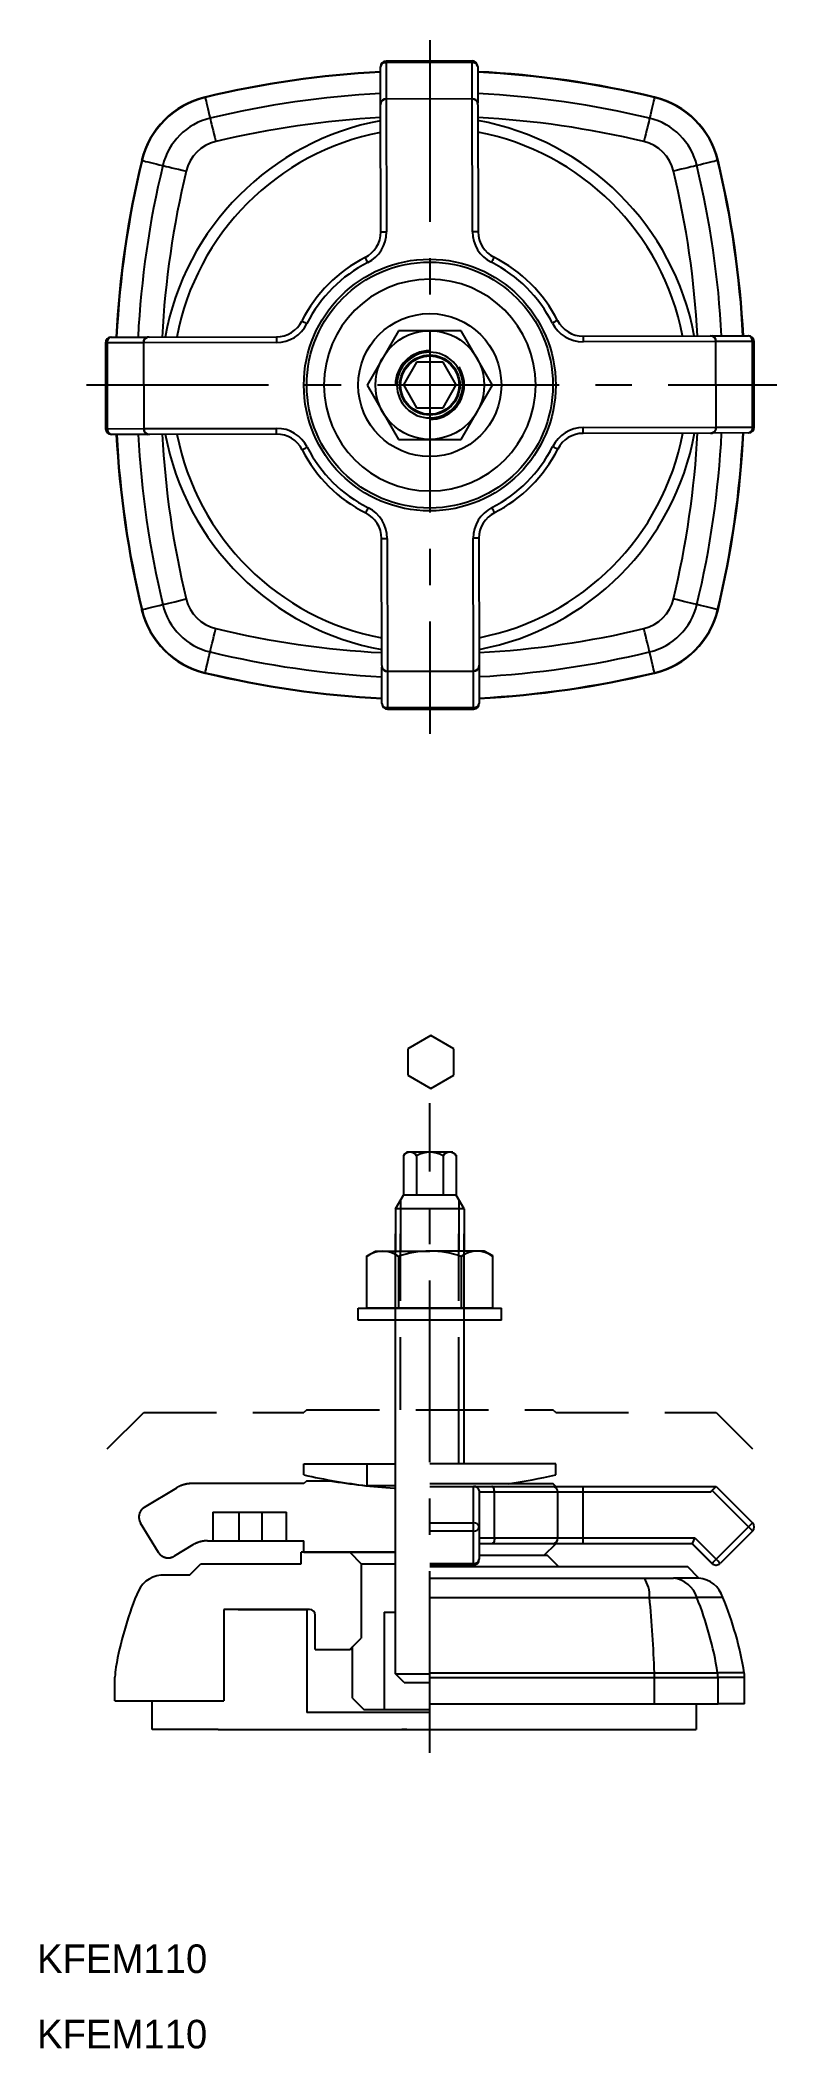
# Model space of a CAD drawing. Extents: x 11 to 140, y 10 to 361.
import ezdxf

# ---------------------------------------------------------------- set-up
doc = ezdxf.new("R2010")
doc.units = 0
doc.linetypes.add('CENTER', pattern=[50.8, 31.75, -6.35, 6.35, -6.35])
doc.linetypes.add('DASHED', pattern=[19.05, 12.7, -6.35])
doc.layers.get('0').update_dxf_attribs({"linetype": 'CONTINUOUS'})
doc.layers.add('CENTER', color=1, linetype='CENTER')
doc.styles.get("Standard").update_dxf_attribs({"font": 'txt', "oblique": 10})

msp = doc.modelspace()

# ---------------------------------------------------------------- linework, layer by layer
at = {"color": 7, "linetype": 'CONTINUOUS'}
for p, q in [((70.35, 349.7), (70.34, 356.06)), ((86.34, 357.1), (71.34, 357.07)), ((71.34, 357.05), (71.34, 357.07)), ((71.34, 356.99), (71.34, 357.05)), ((71.34, 356.9), (71.34, 356.99)), ((71.34, 356.77), (71.34, 356.9)), ((86.34, 356.81), (71.34, 356.77)), ((71.34, 356.77), (71.35, 350.41)), ((86.34, 357.08), (86.34, 357.1)), ((86.34, 357.02), (86.34, 357.08)), ((86.34, 356.93), (86.34, 357.02)), ((86.34, 356.81), (86.34, 356.93)), ((86.35, 350.44), (86.34, 356.81)), ((87.34, 356.1), (87.35, 349.74)), ((39.7, 350.77), (39.7, 350.77)), ((39.7, 350.77), (39.7, 350.77)), ((39.7, 350.77), (39.7, 350.76)), ((39.7, 350.76), (39.7, 350.76)), ((39.7, 350.76), (39.7, 350.75)), ((39.7, 350.75), (39.71, 350.74)), ((39.71, 350.74), (39.71, 350.72)), ((39.71, 350.72), (39.71, 350.71)), ((39.71, 350.71), (39.78, 350.41)), ((39.78, 350.41), (39.87, 350.07)), ((39.87, 350.07), (39.96, 349.68)), ((39.96, 349.68), (40.06, 349.25)), ((40.06, 349.25), (40.18, 348.77)), ((40.18, 348.77), (40.3, 348.25)), ((40.3, 348.25), (40.44, 347.69)), ((40.44, 347.69), (40.58, 347.08)), ((70.35, 349.41), (70.35, 349.7)), ((70.4, 327.2), (70.35, 349.41)), ((86.35, 350.44), (71.35, 350.41)), ((71.35, 350.41), (71.4, 327.2)), ((86.4, 327.23), (86.35, 350.44)), ((87.35, 349.44), (87.35, 349.74)), ((87.35, 349.44), (87.4, 327.24)), ((117.49, 347.69), (117.35, 347.08)), ((117.63, 348.25), (117.49, 347.69)), ((117.75, 348.77), (117.63, 348.25)), ((117.87, 349.25), (117.75, 348.77)), ((117.97, 349.68), (117.87, 349.25)), ((118.06, 350.07), (117.97, 349.68)), ((118.15, 350.41), (118.06, 350.07)), ((118.22, 350.71), (118.15, 350.41)), ((118.23, 350.75), (118.22, 350.74)), ((118.22, 350.74), (118.22, 350.72)), ((118.22, 350.72), (118.22, 350.71)), ((118.23, 350.77), (118.23, 350.77)), ((118.23, 350.77), (118.23, 350.77)), ((118.23, 350.77), (118.23, 350.76)), ((118.23, 350.76), (118.23, 350.76)), ((118.23, 350.76), (118.23, 350.75)), ((40.58, 347.08), (40.65, 346.81)), ((40.65, 346.81), (40.73, 346.46)), ((40.73, 346.46), (40.84, 346.03)), ((40.84, 346.03), (40.96, 345.52)), ((40.96, 345.52), (41.1, 344.95)), ((41.1, 344.95), (41.24, 344.33)), ((41.24, 344.33), (41.4, 343.68)), ((116.69, 344.33), (116.53, 343.68)), ((116.83, 344.95), (116.69, 344.33)), ((116.97, 345.52), (116.83, 344.95)), ((117.09, 346.03), (116.97, 345.52)), ((117.2, 346.46), (117.09, 346.03)), ((117.28, 346.81), (117.2, 346.46)), ((117.35, 347.08), (117.28, 346.81)), ((41.4, 343.68), (41.57, 343)), ((116.53, 343.68), (116.36, 343)), ((28.62, 339.69), (28.62, 339.69)), ((28.62, 339.69), (28.62, 339.69)), ((28.62, 339.69), (28.63, 339.69)), ((28.63, 339.69), (28.63, 339.69)), ((28.63, 339.69), (28.64, 339.69)), ((28.64, 339.69), (28.65, 339.68)), ((28.65, 339.68), (28.67, 339.68)), ((28.67, 339.68), (28.68, 339.68)), ((28.68, 339.68), (28.98, 339.61)), ((28.98, 339.61), (29.32, 339.52)), ((29.32, 339.52), (29.71, 339.43)), ((29.71, 339.43), (30.14, 339.33)), ((30.14, 339.33), (30.62, 339.21)), ((30.62, 339.21), (31.14, 339.09)), ((31.14, 339.09), (31.7, 338.95)), ((31.7, 338.95), (32.31, 338.81)), ((32.31, 338.81), (32.58, 338.74)), ((32.58, 338.74), (32.93, 338.66)), ((32.93, 338.66), (33.36, 338.55)), ((33.36, 338.55), (33.87, 338.43)), ((33.87, 338.43), (34.44, 338.29)), ((34.44, 338.29), (35.06, 338.15)), ((35.06, 338.15), (35.71, 337.99)), ((35.71, 337.99), (36.4, 337.82)), ((122.22, 337.99), (121.53, 337.82)), ((122.87, 338.15), (122.22, 337.99)), ((123.49, 338.29), (122.87, 338.15)), ((124.06, 338.43), (123.49, 338.29)), ((124.57, 338.55), (124.06, 338.43)), ((125, 338.66), (124.57, 338.55)), ((125.35, 338.74), (125, 338.66)), ((125.62, 338.81), (125.35, 338.74)), ((126.23, 338.95), (125.62, 338.81)), ((126.79, 339.09), (126.23, 338.95)), ((127.31, 339.21), (126.79, 339.09)), ((127.79, 339.33), (127.31, 339.21)), ((128.22, 339.43), (127.79, 339.33)), ((128.61, 339.52), (128.22, 339.43)), ((128.95, 339.61), (128.61, 339.52)), ((129.25, 339.68), (128.95, 339.61)), ((129.26, 339.68), (129.25, 339.68)), ((129.28, 339.68), (129.26, 339.68)), ((129.29, 339.69), (129.28, 339.68)), ((129.3, 339.69), (129.29, 339.69)), ((129.31, 339.69), (129.3, 339.69)), ((129.3, 339.69), (129.3, 339.69)), ((129.31, 339.69), (129.31, 339.69)), ((129.31, 339.69), (129.31, 339.69)), ((70.4, 327.2), (70.42, 327.2)), ((70.42, 327.2), (70.48, 327.2)), ((70.48, 327.2), (70.57, 327.2)), ((70.57, 327.2), (70.7, 327.2)), ((70.7, 327.2), (70.85, 327.2)), ((70.85, 327.2), (71.02, 327.2)), ((71.02, 327.2), (71.21, 327.2)), ((71.21, 327.2), (71.4, 327.2)), ((86.6, 327.23), (86.4, 327.23)), ((86.79, 327.23), (86.6, 327.23)), ((86.96, 327.23), (86.79, 327.23)), ((87.11, 327.23), (86.96, 327.23)), ((87.24, 327.23), (87.11, 327.23)), ((87.33, 327.24), (87.24, 327.23)), ((87.39, 327.24), (87.33, 327.24)), ((87.4, 327.24), (87.39, 327.24)), ((67.66, 322.73), (67.67, 322.71)), ((67.67, 322.71), (67.7, 322.66)), ((67.7, 322.66), (67.74, 322.58)), ((67.74, 322.58), (67.8, 322.46)), ((67.8, 322.46), (67.87, 322.33)), ((67.87, 322.33), (67.94, 322.17)), ((67.94, 322.17), (68.03, 322.01)), ((68.03, 322.01), (68.12, 321.83)), ((89.8, 322.06), (89.72, 321.88)), ((89.89, 322.22), (89.8, 322.06)), ((89.97, 322.38), (89.89, 322.22)), ((90.03, 322.51), (89.97, 322.38)), ((90.09, 322.63), (90.03, 322.51)), ((90.13, 322.71), (90.09, 322.63)), ((90.16, 322.76), (90.13, 322.71)), ((90.16, 322.78), (90.16, 322.76)), ((56.61, 311.62), (56.63, 311.62)), ((56.63, 311.62), (56.68, 311.59)), ((56.68, 311.59), (56.76, 311.55)), ((56.76, 311.55), (56.88, 311.49)), ((56.88, 311.49), (57.01, 311.43)), ((57.01, 311.43), (57.17, 311.35)), ((57.17, 311.35), (57.33, 311.26)), ((57.33, 311.26), (57.51, 311.18)), ((84.45, 309.93), (73.48, 309.93)), ((89.94, 300.43), (84.45, 309.93)), ((100.55, 311.36), (100.37, 311.27)), ((100.71, 311.45), (100.55, 311.36)), ((100.87, 311.52), (100.71, 311.45)), ((101, 311.59), (100.87, 311.52)), ((101.11, 311.65), (101, 311.59)), ((101.2, 311.69), (101.11, 311.65)), ((101.25, 311.72), (101.2, 311.69)), ((101.27, 311.73), (101.25, 311.72)), ((105.74, 308.99), (127.95, 309.04)), ((127.95, 309.04), (128.24, 309.04)), ((128.24, 309.04), (134.6, 309.05)), ((22.29, 307.8), (22.33, 292.8)), ((22.31, 307.8), (22.29, 307.8)), ((22.37, 307.8), (22.31, 307.8)), ((22.46, 307.8), (22.37, 307.8)), ((22.58, 307.8), (22.46, 307.8)), ((28.95, 307.81), (22.58, 307.8)), ((22.58, 307.8), (22.62, 292.8)), ((23.29, 308.8), (29.65, 308.81)), ((52.16, 307.86), (28.95, 307.81)), ((28.95, 307.81), (28.98, 292.81)), ((29.95, 308.81), (29.65, 308.81)), ((29.95, 308.81), (52.15, 308.86)), ((52.15, 308.86), (52.15, 308.85)), ((52.15, 308.85), (52.16, 308.79)), ((52.16, 308.79), (52.16, 308.7)), ((52.16, 308.7), (52.16, 308.57)), ((52.16, 308.57), (52.16, 308.42)), ((52.16, 308.42), (52.16, 308.25)), ((52.16, 308.25), (52.16, 308.06)), ((52.16, 308.06), (52.16, 307.86)), ((105.74, 308.99), (105.74, 308.97)), ((105.74, 308.97), (105.74, 308.91)), ((105.74, 308.91), (105.74, 308.82)), ((105.74, 308.82), (105.74, 308.69)), ((105.74, 308.69), (105.74, 308.54)), ((105.74, 308.54), (105.74, 308.37)), ((105.74, 308.37), (105.74, 308.18)), ((105.74, 308.18), (105.74, 307.99)), ((128.95, 308.04), (105.74, 307.99)), ((135.31, 308.05), (128.95, 308.04)), ((128.98, 293.04), (128.95, 308.04)), ((135.35, 293.05), (135.31, 308.05)), ((135.31, 308.05), (135.44, 308.05)), ((135.44, 308.05), (135.53, 308.05)), ((135.53, 308.05), (135.59, 308.05)), ((135.59, 308.05), (135.6, 308.05)), ((135.64, 293.05), (135.6, 308.05)), ((22.34, 292.8), (22.33, 292.8)), ((22.4, 292.8), (22.34, 292.8)), ((22.49, 292.8), (22.4, 292.8)), ((22.62, 292.8), (22.49, 292.8)), ((22.62, 292.8), (28.98, 292.81)), ((29.69, 291.81), (23.33, 291.8)), ((28.98, 292.81), (52.19, 292.86)), ((29.98, 291.81), (29.69, 291.81)), ((52.19, 291.86), (29.98, 291.81)), ((52.19, 292.67), (52.19, 292.86)), ((52.19, 292.48), (52.19, 292.67)), ((52.19, 292.31), (52.19, 292.48)), ((52.19, 292.16), (52.19, 292.31)), ((52.19, 292.03), (52.19, 292.16)), ((52.19, 291.94), (52.19, 292.03)), ((52.19, 291.88), (52.19, 291.94)), ((52.19, 291.86), (52.19, 291.88)), ((105.77, 292.99), (128.98, 293.04)), ((105.77, 292.79), (105.77, 292.99)), ((105.77, 292.6), (105.77, 292.79)), ((105.77, 292.43), (105.77, 292.6)), ((105.77, 292.28), (105.77, 292.43)), ((105.77, 292.15), (105.77, 292.28)), ((105.77, 292.06), (105.77, 292.15)), ((105.77, 292), (105.77, 292.06)), ((127.98, 292.04), (105.77, 291.99)), ((105.77, 291.99), (105.77, 292)), ((127.98, 292.04), (128.28, 292.04)), ((134.64, 292.05), (128.28, 292.04)), ((128.98, 293.04), (135.35, 293.05)), ((135.35, 293.05), (135.47, 293.05)), ((135.47, 293.05), (135.56, 293.05)), ((135.56, 293.05), (135.62, 293.05)), ((135.62, 293.05), (135.64, 293.05)), ((56.66, 289.12), (56.68, 289.13)), ((56.68, 289.13), (56.73, 289.16)), ((56.73, 289.16), (56.81, 289.2)), ((56.81, 289.2), (56.93, 289.26)), ((56.93, 289.26), (57.06, 289.33)), ((57.06, 289.33), (57.22, 289.4)), ((57.22, 289.4), (57.38, 289.49)), ((57.38, 289.49), (57.56, 289.58)), ((100.6, 289.59), (100.42, 289.67)), ((100.76, 289.5), (100.6, 289.59)), ((100.92, 289.42), (100.76, 289.5)), ((101.05, 289.36), (100.92, 289.42)), ((101.17, 289.3), (101.05, 289.36)), ((101.25, 289.26), (101.17, 289.3)), ((101.3, 289.23), (101.25, 289.26)), ((101.32, 289.23), (101.3, 289.23)), ((67.77, 278.09), (67.8, 278.14)), ((67.77, 278.07), (67.77, 278.09)), ((67.8, 278.14), (67.84, 278.22)), ((67.84, 278.22), (67.9, 278.34)), ((67.9, 278.34), (67.96, 278.47)), ((67.96, 278.47), (68.04, 278.63)), ((68.04, 278.63), (68.13, 278.79)), ((68.13, 278.79), (68.21, 278.97)), ((89.9, 278.84), (89.81, 279.02)), ((89.99, 278.68), (89.9, 278.84)), ((90.06, 278.52), (89.99, 278.68)), ((90.13, 278.39), (90.06, 278.52)), ((90.19, 278.28), (90.13, 278.39)), ((90.23, 278.19), (90.19, 278.28)), ((90.26, 278.14), (90.23, 278.19)), ((90.27, 278.12), (90.26, 278.14)), ((70.53, 273.62), (70.54, 273.62)), ((70.58, 251.41), (70.53, 273.62)), ((70.54, 273.62), (70.6, 273.62)), ((70.6, 273.62), (70.69, 273.62)), ((70.69, 273.62), (70.82, 273.62)), ((70.82, 273.62), (70.97, 273.62)), ((70.97, 273.62), (71.14, 273.62)), ((71.14, 273.62), (71.33, 273.62)), ((71.33, 273.62), (71.53, 273.62)), ((71.53, 273.62), (71.58, 250.41)), ((86.58, 250.44), (86.53, 273.65)), ((86.72, 273.65), (86.53, 273.65)), ((86.91, 273.65), (86.72, 273.65)), ((87.08, 273.65), (86.91, 273.65)), ((87.23, 273.65), (87.08, 273.65)), ((87.36, 273.65), (87.23, 273.65)), ((87.45, 273.65), (87.36, 273.65)), ((87.51, 273.65), (87.45, 273.65)), ((87.53, 273.65), (87.51, 273.65)), ((87.53, 273.65), (87.58, 251.44)), ((28.62, 261.16), (28.62, 261.16)), ((28.62, 261.16), (28.62, 261.16)), ((28.62, 261.16), (28.63, 261.16)), ((28.63, 261.16), (28.63, 261.16)), ((28.63, 261.16), (28.64, 261.16)), ((28.64, 261.16), (28.65, 261.17)), ((28.65, 261.17), (28.67, 261.17)), ((28.67, 261.17), (28.68, 261.17)), ((28.68, 261.17), (28.98, 261.24)), ((28.98, 261.24), (29.32, 261.33)), ((29.32, 261.33), (29.71, 261.42)), ((29.71, 261.42), (30.14, 261.52)), ((30.14, 261.52), (30.62, 261.64)), ((30.62, 261.64), (31.14, 261.76)), ((31.14, 261.76), (31.7, 261.9)), ((31.7, 261.9), (32.31, 262.05)), ((32.31, 262.05), (32.58, 262.11)), ((32.58, 262.11), (32.93, 262.19)), ((32.93, 262.19), (33.36, 262.3)), ((33.36, 262.3), (33.87, 262.42)), ((33.87, 262.42), (34.44, 262.56)), ((34.44, 262.56), (35.06, 262.7)), ((35.06, 262.7), (35.71, 262.86)), ((35.71, 262.86), (36.4, 263.03)), ((122.22, 262.86), (121.53, 263.03)), ((122.87, 262.7), (122.22, 262.86)), ((123.49, 262.56), (122.87, 262.7)), ((124.06, 262.42), (123.49, 262.56)), ((124.57, 262.3), (124.06, 262.42)), ((125, 262.19), (124.57, 262.3)), ((125.35, 262.11), (125, 262.19)), ((125.62, 262.05), (125.35, 262.11)), ((126.23, 261.9), (125.62, 262.05)), ((126.79, 261.76), (126.23, 261.9)), ((127.31, 261.64), (126.79, 261.76)), ((127.79, 261.52), (127.31, 261.64)), ((128.22, 261.42), (127.79, 261.52)), ((128.61, 261.33), (128.22, 261.42)), ((128.95, 261.24), (128.61, 261.33)), ((129.25, 261.17), (128.95, 261.24)), ((129.26, 261.17), (129.25, 261.17)), ((129.28, 261.17), (129.26, 261.17)), ((129.29, 261.16), (129.28, 261.17)), ((129.3, 261.16), (129.29, 261.16)), ((129.31, 261.16), (129.3, 261.16)), ((129.3, 261.16), (129.3, 261.16)), ((129.31, 261.16), (129.31, 261.16)), ((129.31, 261.16), (129.31, 261.16)), ((41.1, 255.9), (41.24, 256.52)), ((41.24, 256.52), (41.4, 257.17)), ((41.4, 257.17), (41.57, 257.86)), ((116.53, 257.17), (116.36, 257.86)), ((116.69, 256.52), (116.53, 257.17)), ((116.83, 255.9), (116.69, 256.52)), ((40.3, 252.6), (40.44, 253.16)), ((40.44, 253.16), (40.58, 253.77)), ((40.58, 253.77), (40.65, 254.04)), ((40.65, 254.04), (40.73, 254.39)), ((40.73, 254.39), (40.84, 254.82)), ((40.84, 254.82), (40.96, 255.33)), ((40.96, 255.33), (41.1, 255.9)), ((116.97, 255.33), (116.83, 255.9)), ((117.09, 254.82), (116.97, 255.33)), ((117.2, 254.39), (117.09, 254.82)), ((117.28, 254.04), (117.2, 254.39)), ((117.35, 253.77), (117.28, 254.04)), ((117.49, 253.16), (117.35, 253.77)), ((117.63, 252.6), (117.49, 253.16)), ((39.7, 250.1), (39.71, 250.11)), ((39.7, 250.09), (39.7, 250.1)), ((39.7, 250.08), (39.7, 250.09)), ((39.7, 250.09), (39.7, 250.09)), ((39.7, 250.08), (39.7, 250.08)), ((39.7, 250.08), (39.7, 250.08)), ((39.71, 250.14), (39.78, 250.44)), ((39.71, 250.13), (39.71, 250.14)), ((39.71, 250.11), (39.71, 250.13)), ((39.78, 250.44), (39.87, 250.78)), ((39.87, 250.78), (39.96, 251.17)), ((39.96, 251.17), (40.06, 251.6)), ((40.06, 251.6), (40.18, 252.08)), ((40.18, 252.08), (40.3, 252.6)), ((70.58, 251.41), (70.58, 251.11)), ((70.59, 244.75), (70.58, 251.11)), ((71.58, 250.41), (86.58, 250.44)), ((71.58, 250.41), (71.59, 244.04)), ((86.59, 244.08), (86.58, 250.44)), ((87.58, 251.44), (87.58, 251.15)), ((87.58, 251.15), (87.59, 244.79)), ((117.75, 252.08), (117.63, 252.6)), ((117.87, 251.6), (117.75, 252.08)), ((117.97, 251.17), (117.87, 251.6)), ((118.06, 250.78), (117.97, 251.17)), ((118.15, 250.44), (118.06, 250.78)), ((118.22, 250.14), (118.15, 250.44)), ((118.22, 250.13), (118.22, 250.14)), ((118.22, 250.11), (118.22, 250.13)), ((118.23, 250.1), (118.22, 250.11)), ((118.23, 250.09), (118.23, 250.1)), ((118.23, 250.08), (118.23, 250.09)), ((118.23, 250.09), (118.23, 250.09)), ((118.23, 250.08), (118.23, 250.08)), ((118.23, 250.08), (118.23, 250.08)), ((71.59, 244.04), (86.59, 244.08)), ((71.59, 244.04), (71.59, 243.92)), ((71.59, 243.92), (71.59, 243.83)), ((71.59, 243.83), (71.59, 243.77)), ((71.59, 243.75), (86.59, 243.79)), ((71.59, 243.77), (71.59, 243.75)), ((86.59, 244.08), (86.59, 243.95)), ((86.59, 243.95), (86.59, 243.86)), ((86.59, 243.86), (86.59, 243.8)), ((86.59, 243.8), (86.59, 243.79)), ((56.96, 109.93), (56.96, 111.83)), ((56.96, 111.83), (67.96, 111.83)), ((57.46, 108.89), (56.96, 108.39)), ((57.46, 108.89), (61.46, 108.89)), ((61.46, 108.89), (62.05, 108.89)), ((67.96, 111.83), (67.96, 108.03)), ((67.96, 111.83), (72.96, 111.83)), ((100.96, 111.83), (78.96, 111.83)), ((100.96, 109.93), (100.96, 111.83)), ((29.11, 104.24), (34.76, 107.67)), ((56.96, 108.39), (37.35, 108.39)), ((67.96, 108.03), (72.96, 108.03)), ((78.96, 108.38), (100.46, 108.38)), ((78.96, 107.88), (86.58, 107.88)), ((86.59, 101.51), (86.58, 107.88)), ((86.58, 107.88), (89.81, 107.88)), ((87.58, 107.17), (87.59, 100.81)), ((90.27, 106.88), (87.58, 106.88)), ((89.9, 107.86), (89.81, 107.88)), ((89.81, 107.88), (100.42, 107.88)), ((89.99, 107.8), (89.9, 107.86)), ((90.06, 107.71), (89.99, 107.8)), ((90.13, 107.59), (90.06, 107.71)), ((90.19, 107.43), (90.13, 107.59)), ((90.23, 107.26), (90.19, 107.43)), ((90.26, 107.07), (90.23, 107.26)), ((90.27, 106.88), (90.26, 107.07)), ((90.27, 98.88), (90.27, 106.88)), ((101.32, 106.88), (90.27, 106.88)), ((100.42, 107.88), (105.77, 107.88)), ((100.96, 107.88), (100.46, 108.38)), ((101.32, 98.88), (101.32, 106.88)), ((105.77, 106.88), (101.32, 106.88)), ((105.77, 107.88), (128.98, 107.88)), ((105.77, 98.88), (105.77, 106.88)), ((127.98, 106.88), (105.77, 106.88)), ((127.98, 106.88), (128.28, 107.17)), ((134.64, 100.81), (128.28, 107.17)), ((128.98, 107.88), (135.35, 101.51)), ((41.05, 103.39), (53.91, 103.39)), ((41.05, 103.39), (41.05, 98.39)), ((45.59, 103.39), (45.59, 98.39)), ((49.59, 103.39), (49.59, 98.39)), ((53.91, 98.39), (53.91, 103.39)), ((31.54, 96.37), (28.43, 101.5)), ((40.14, 98.39), (41.05, 98.39)), ((40.98, 98.39), (45.59, 98.39)), ((45.59, 98.39), (49.59, 98.39)), ((49.59, 98.39), (53.97, 98.39)), ((53.91, 98.39), (56.96, 98.39)), ((56.96, 96.39), (56.96, 98.39)), ((78.96, 101.51), (86.59, 101.51)), ((86.59, 100.1), (78.96, 100.1)), ((86.58, 94.44), (86.59, 100.1)), ((87.59, 100.81), (87.58, 95.15)), ((87.59, 98.88), (90.27, 98.88)), ((90.19, 98.32), (90.13, 98.17)), ((90.23, 98.5), (90.19, 98.32)), ((90.26, 98.68), (90.23, 98.5)), ((90.27, 98.88), (90.26, 98.68)), ((90.27, 98.88), (101.32, 98.88)), ((101.32, 98.88), (105.77, 98.88)), ((105.77, 98.88), (125.26, 98.88)), ((125.26, 98.88), (128.98, 95.15)), ((128.98, 95.15), (134.64, 100.81)), ((135.35, 100.1), (129.69, 94.44)), ((37.55, 97.67), (34.29, 95.69)), ((56.46, 94.39), (56.46, 96.39)), ((72.96, 96.39), (56.46, 96.39)), ((56.96, 96.39), (72.96, 96.39)), ((64.96, 96.39), (66.96, 94.39)), ((89.81, 97.88), (87.58, 97.88)), ((87.58, 95.88), (99.46, 95.88)), ((89.9, 97.9), (89.81, 97.88)), ((100.42, 97.88), (89.81, 97.88)), ((89.99, 97.95), (89.9, 97.9)), ((90.06, 98.05), (89.99, 97.95)), ((90.13, 98.17), (90.06, 98.05)), ((98.96, 95.88), (100.96, 97.88)), ((101.46, 93.88), (99.46, 95.88)), ((105.77, 97.88), (100.42, 97.88)), ((124.84, 97.88), (105.77, 97.88)), ((124.81, 97.88), (128.24, 94.44)), ((128.27, 94.44), (124.84, 97.88)), ((36.96, 92.39), (31.96, 92.39)), ((36.96, 92.39), (38.96, 94.39)), ((38.96, 94.39), (56.46, 94.39)), ((66.96, 94.39), (66.96, 81.39)), ((66.96, 94.39), (72.96, 94.39)), ((78.96, 94.44), (86.58, 94.44)), ((78.96, 94.15), (86.58, 94.15)), ((78.96, 93.88), (123.96, 93.88)), ((78.96, 91.88), (116.36, 91.88)), ((116.36, 91.88), (121.53, 91.88)), ((125.96, 91.88), (121.53, 91.88)), ((125.96, 91.88), (123.96, 93.88)), ((128.24, 94.44), (128.27, 94.44)), ((128.95, 94.15), (128.98, 94.15)), ((78.96, 88.48), (117.35, 88.48)), ((117.35, 88.48), (125.62, 88.48)), ((130.16, 88.48), (125.62, 88.48)), ((57.96, 86.39), (42.96, 86.39)), ((42.96, 86.39), (42.96, 70.39)), ((45.46, 86.39), (57.46, 86.39)), ((57.46, 86.39), (57.46, 68.39)), ((58.96, 79.39), (58.96, 85.39)), ((70.96, 85.89), (72.96, 85.89)), ((70.96, 85.89), (70.96, 68.89)), ((64.96, 79.39), (66.96, 81.39)), ((58.96, 79.39), (64.96, 79.39)), ((65.46, 79.39), (64.96, 79.39)), ((65.46, 70.89), (65.46, 79.89)), ((23.96, 70.39), (23.96, 74.56)), ((74.5, 73.61), (72.96, 75.15)), ((72.96, 75.15), (78.96, 75.15)), ((78.96, 75.3), (118.22, 75.3)), ((78.96, 74.47), (118.23, 74.47)), ((118.22, 75.3), (129.25, 75.3)), ((118.23, 69.88), (118.23, 74.47)), ((118.23, 74.47), (129.31, 74.47)), ((133.9, 75.3), (129.25, 75.3)), ((129.31, 69.88), (129.31, 74.47)), ((133.96, 74.47), (129.31, 74.47)), ((133.96, 69.88), (133.96, 74.47)), ((23.96, 70.39), (42.96, 70.39)), ((30.46, 65.39), (30.46, 70.39)), ((65.46, 70.89), (67.46, 68.89)), ((74.5, 73.61), (78.96, 73.61)), ((78.96, 68.39), (57.46, 68.39)), ((67.46, 68.89), (70.96, 68.89)), ((70.96, 68.89), (78.96, 68.89)), ((78.96, 69.88), (118.23, 69.88)), ((118.23, 69.88), (129.31, 69.88)), ((133.96, 69.88), (129.31, 69.88)), ((32.46, 65.39), (30.46, 65.39)), ((35.72, 65.39), (32.46, 65.39)), ((37.39, 65.39), (35.72, 65.39)), ((41.96, 65.39), (37.39, 65.39)), ((41.96, 65.39), (78.96, 65.39)), ((74.96, 65.39), (74.08, 65.39))]:
    msp.add_line(p, q, dxfattribs=at)
for p, q in [((73.48, 309.93), (67.99, 300.43)), ((76.66, 304.45), (74.35, 300.45)), ((81.27, 304.45), (76.66, 304.45)), ((83.58, 300.45), (81.27, 304.45)), ((67.99, 300.43), (73.48, 290.92)), ((74.35, 300.45), (76.66, 296.45)), ((81.27, 296.45), (83.58, 300.45)), ((84.45, 290.92), (89.94, 300.43)), ((76.66, 296.45), (81.27, 296.45)), ((73.48, 290.92), (84.45, 290.92)), ((79.15, 186.71), (75.15, 184.41)), ((83.15, 184.41), (79.15, 186.71)), ((75.15, 184.41), (75.15, 179.79)), ((83.15, 179.79), (83.15, 184.41)), ((75.15, 179.79), (79.15, 177.48)), ((79.15, 177.48), (83.15, 179.79)), ((74.96, 166.31), (74.35, 165.79)), ((74.35, 165.79), (74.35, 158.81)), ((82.96, 166.31), (74.96, 166.31)), ((76.66, 165.69), (76.66, 158.81)), ((81.27, 165.69), (81.27, 158.81)), ((83.58, 165.79), (83.58, 158.81)), ((72.96, 156.42), (74.35, 158.81)), ((83.58, 158.81), (74.35, 158.81)), ((84.96, 156.42), (83.58, 158.81)), ((72.96, 156.42), (72.96, 149.03)), ((84.96, 156.42), (72.96, 156.42)), ((84.96, 156.42), (84.96, 149.03)), ((72.96, 121.31), (72.96, 152.03)), ((84.96, 121.31), (84.96, 152.03)), ((67.97, 148.18), (69.45, 149.03)), ((67.97, 139.03), (67.97, 148.18)), ((69.45, 149.03), (78.96, 149.03)), ((73.47, 148.09), (73.47, 139.03)), ((88.48, 149.03), (78.96, 149.03)), ((84.46, 148.09), (84.46, 139.03)), ((89.95, 148.18), (88.48, 149.03)), ((89.95, 139.03), (89.95, 148.18)), ((66.46, 136.98), (66.46, 139.03)), ((66.46, 139.03), (91.46, 139.03)), ((91.46, 136.98), (66.46, 136.98)), ((89.95, 139.03), (67.97, 139.03)), ((67.97, 139.03), (78.96, 139.03)), ((89.95, 139.03), (78.96, 139.03)), ((91.46, 136.98), (91.46, 139.03)), ((72.96, 75.15), (72.96, 121.31)), ((84.96, 111.83), (84.96, 121.31)), ((125.47, 69.88), (125.47, 65.39)), ((78.96, 65.39), (125.47, 65.39))]:
    msp.add_line(p, q)
at = {"color": 3, "linetype": 'DASHED'}
for p, q in [((73.86, 157.98), (73.86, 149.03)), ((84.06, 157.98), (84.06, 149.03)), ((73.86, 121.31), (73.86, 152.03)), ((84.06, 121.31), (84.06, 152.03)), ((22.62, 114.45), (28.98, 120.81)), ((28.98, 120.81), (56.96, 120.81)), ((57.46, 121.31), (56.96, 120.81)), ((57.46, 121.31), (100.46, 121.31)), ((84.06, 111.83), (84.06, 121.31)), ((100.96, 120.81), (100.46, 121.31)), ((100.96, 120.81), (128.98, 120.81)), ((128.98, 120.81), (135.35, 114.45))]:
    msp.add_line(p, q, dxfattribs=at)
at = {"color": 7, "linetype": 'CONTINUOUS'}
for points in [[(37.35, 108.39, 0), (37.33, 108.39, 0), (37.31, 108.39, 0), (37.28, 108.39, 0), (37.26, 108.39, 0), (37.24, 108.39, 0), (37.22, 108.39, 0), (37.2, 108.39, 0), (37.18, 108.39, 0), (37.16, 108.39, 0), (37.14, 108.39, 0), (37.11, 108.39, 0), (37.09, 108.39, 0), (37.07, 108.39, 0), (37.05, 108.39, 0), (37.03, 108.38, 0), (37.01, 108.38, 0), (36.99, 108.38, 0), (36.97, 108.38, 0), (36.94, 108.38, 0), (36.92, 108.38, 0), (36.9, 108.37, 0), (36.88, 108.37, 0), (36.86, 108.37, 0), (36.84, 108.37, 0), (36.82, 108.37, 0), (36.8, 108.36, 0), (36.78, 108.36, 0), (36.75, 108.36, 0), (36.73, 108.36, 0), (36.71, 108.35, 0), (36.69, 108.35, 0), (36.67, 108.35, 0), (36.65, 108.35, 0), (36.63, 108.34, 0), (36.61, 108.34, 0), (36.59, 108.34, 0), (36.56, 108.33, 0), (36.54, 108.33, 0), (36.52, 108.33, 0), (36.5, 108.32, 0), (36.48, 108.32, 0), (36.46, 108.31, 0), (36.44, 108.31, 0), (36.42, 108.31, 0), (36.4, 108.3, 0), (36.38, 108.3, 0), (36.35, 108.29, 0), (36.33, 108.29, 0), (36.31, 108.29, 0), (36.29, 108.28, 0), (36.27, 108.28, 0), (36.25, 108.27, 0), (36.23, 108.27, 0), (36.21, 108.26, 0), (36.19, 108.26, 0), (36.17, 108.25, 0), (36.15, 108.25, 0), (36.13, 108.24, 0), (36.11, 108.24, 0), (36.09, 108.23, 0), (36.06, 108.23, 0), (36.04, 108.22, 0), (36.02, 108.22, 0), (36, 108.21, 0), (35.98, 108.2, 0), (35.96, 108.2, 0), (35.94, 108.19, 0), (35.92, 108.19, 0), (35.9, 108.18, 0), (35.88, 108.17, 0), (35.86, 108.17, 0), (35.84, 108.16, 0), (35.82, 108.16, 0), (35.8, 108.15, 0), (35.78, 108.14, 0), (35.76, 108.14, 0), (35.74, 108.13, 0), (35.72, 108.12, 0), (35.7, 108.11, 0), (35.68, 108.11, 0), (35.66, 108.1, 0), (35.64, 108.09, 0), (35.62, 108.09, 0), (35.6, 108.08, 0), (35.58, 108.07, 0), (35.56, 108.06, 0), (35.54, 108.06, 0), (35.52, 108.05, 0), (35.5, 108.04, 0), (35.48, 108.03, 0), (35.46, 108.02, 0), (35.44, 108.02, 0), (35.42, 108.01, 0), (35.4, 108, 0), (35.38, 107.99, 0), (35.36, 107.98, 0), (35.34, 107.97, 0), (35.32, 107.97, 0), (35.3, 107.96, 0), (35.28, 107.95, 0), (35.26, 107.94, 0), (35.24, 107.93, 0), (35.23, 107.92, 0), (35.21, 107.91, 0), (35.19, 107.9, 0), (35.17, 107.89, 0), (35.15, 107.88, 0), (35.13, 107.88, 0), (35.11, 107.87, 0), (35.09, 107.86, 0), (35.07, 107.85, 0), (35.05, 107.84, 0), (35.03, 107.83, 0), (35.02, 107.82, 0), (35, 107.81, 0), (34.98, 107.8, 0), (34.96, 107.79, 0), (34.94, 107.78, 0), (34.92, 107.77, 0), (34.9, 107.76, 0), (34.88, 107.75, 0), (34.87, 107.74, 0), (34.85, 107.72, 0), (34.83, 107.71, 0), (34.81, 107.7, 0), (34.79, 107.69, 0), (34.77, 107.68, 0), (34.76, 107.67, 0)], [(127.98, 106.88, 0), (128, 106.89, 0), (128.01, 106.91, 0), (128.02, 106.92, 0), (128.03, 106.93, 0), (128.05, 106.94, 0), (128.06, 106.96, 0), (128.07, 106.97, 0), (128.08, 106.98, 0), (128.09, 106.99, 0), (128.11, 107, 0), (128.12, 107.02, 0), (128.13, 107.03, 0), (128.14, 107.04, 0), (128.15, 107.05, 0), (128.17, 107.07, 0), (128.18, 107.08, 0), (128.19, 107.09, 0), (128.2, 107.1, 0), (128.21, 107.11, 0), (128.23, 107.13, 0), (128.24, 107.14, 0), (128.25, 107.15, 0), (128.26, 107.16, 0), (128.27, 107.17, 0), (128.29, 107.18, 0), (128.3, 107.2, 0), (128.31, 107.21, 0), (128.32, 107.22, 0), (128.33, 107.23, 0), (128.34, 107.24, 0), (128.35, 107.25, 0), (128.37, 107.26, 0), (128.38, 107.28, 0), (128.39, 107.29, 0), (128.4, 107.3, 0), (128.41, 107.31, 0), (128.42, 107.32, 0), (128.43, 107.33, 0), (128.44, 107.34, 0), (128.45, 107.35, 0), (128.47, 107.36, 0), (128.48, 107.38, 0), (128.49, 107.39, 0), (128.5, 107.4, 0), (128.51, 107.41, 0), (128.52, 107.42, 0), (128.53, 107.43, 0), (128.54, 107.44, 0), (128.55, 107.45, 0), (128.56, 107.46, 0), (128.57, 107.47, 0), (128.58, 107.48, 0), (128.59, 107.49, 0), (128.6, 107.5, 0), (128.61, 107.51, 0), (128.62, 107.52, 0), (128.63, 107.53, 0), (128.64, 107.54, 0), (128.65, 107.54, 0), (128.65, 107.55, 0), (128.66, 107.56, 0), (128.67, 107.57, 0), (128.68, 107.58, 0), (128.69, 107.59, 0), (128.7, 107.6, 0), (128.71, 107.61, 0), (128.72, 107.61, 0), (128.72, 107.62, 0), (128.73, 107.63, 0), (128.74, 107.64, 0), (128.75, 107.65, 0), (128.76, 107.66, 0), (128.76, 107.66, 0), (128.77, 107.67, 0), (128.78, 107.68, 0), (128.79, 107.69, 0), (128.79, 107.69, 0), (128.8, 107.7, 0), (128.81, 107.71, 0), (128.81, 107.71, 0), (128.82, 107.72, 0), (128.83, 107.73, 0), (128.83, 107.73, 0), (128.84, 107.74, 0), (128.85, 107.75, 0), (128.85, 107.75, 0), (128.86, 107.76, 0), (128.86, 107.76, 0), (128.87, 107.77, 0), (128.88, 107.78, 0), (128.88, 107.78, 0), (128.89, 107.79, 0), (128.89, 107.79, 0), (128.9, 107.8, 0), (128.9, 107.8, 0), (128.91, 107.81, 0), (128.91, 107.81, 0), (128.92, 107.82, 0), (128.92, 107.82, 0), (128.92, 107.82, 0), (128.93, 107.83, 0), (128.93, 107.83, 0), (128.94, 107.84, 0), (128.94, 107.84, 0), (128.94, 107.84, 0), (128.95, 107.85, 0), (128.95, 107.85, 0), (128.95, 107.85, 0), (128.95, 107.86, 0), (128.96, 107.86, 0), (128.96, 107.86, 0), (128.96, 107.86, 0), (128.97, 107.87, 0), (128.97, 107.87, 0), (128.97, 107.87, 0), (128.97, 107.87, 0), (128.97, 107.87, 0), (128.97, 107.87, 0), (128.98, 107.88, 0), (128.98, 107.88, 0), (128.98, 107.88, 0), (128.98, 107.88, 0), (128.98, 107.88, 0), (128.98, 107.88, 0), (128.98, 107.88, 0), (128.98, 107.88, 0), (128.98, 107.88, 0), (128.98, 107.88, 0)], [(29.11, 104.25, 0), (29.09, 104.24, 0), (29.07, 104.22, 0), (29.05, 104.21, 0), (29.02, 104.2, 0), (29, 104.18, 0), (28.98, 104.17, 0), (28.96, 104.15, 0), (28.94, 104.14, 0), (28.93, 104.12, 0), (28.91, 104.11, 0), (28.89, 104.09, 0), (28.87, 104.08, 0), (28.85, 104.06, 0), (28.83, 104.05, 0), (28.81, 104.03, 0), (28.79, 104.01, 0), (28.78, 104, 0), (28.76, 103.98, 0), (28.74, 103.96, 0), (28.72, 103.95, 0), (28.71, 103.93, 0), (28.69, 103.91, 0), (28.67, 103.89, 0), (28.66, 103.87, 0), (28.64, 103.86, 0), (28.62, 103.84, 0), (28.61, 103.82, 0), (28.59, 103.8, 0), (28.58, 103.78, 0), (28.56, 103.76, 0), (28.55, 103.74, 0), (28.53, 103.72, 0), (28.52, 103.7, 0), (28.5, 103.68, 0), (28.49, 103.66, 0), (28.48, 103.64, 0), (28.46, 103.62, 0), (28.45, 103.6, 0), (28.44, 103.58, 0), (28.42, 103.56, 0), (28.41, 103.54, 0), (28.4, 103.52, 0), (28.39, 103.49, 0), (28.38, 103.47, 0), (28.36, 103.45, 0), (28.35, 103.43, 0), (28.34, 103.41, 0), (28.33, 103.38, 0), (28.32, 103.36, 0), (28.31, 103.34, 0), (28.3, 103.32, 0), (28.29, 103.29, 0), (28.28, 103.27, 0), (28.27, 103.25, 0), (28.27, 103.23, 0), (28.26, 103.2, 0), (28.25, 103.18, 0), (28.24, 103.16, 0), (28.23, 103.13, 0), (28.23, 103.11, 0), (28.22, 103.09, 0), (28.21, 103.06, 0), (28.21, 103.04, 0), (28.2, 103.01, 0), (28.2, 102.99, 0), (28.19, 102.97, 0), (28.19, 102.94, 0), (28.18, 102.92, 0), (28.18, 102.89, 0), (28.17, 102.87, 0), (28.17, 102.85, 0), (28.16, 102.82, 0), (28.16, 102.8, 0), (28.16, 102.77, 0), (28.15, 102.75, 0), (28.15, 102.72, 0), (28.15, 102.7, 0), (28.15, 102.68, 0), (28.15, 102.65, 0), (28.15, 102.63, 0), (28.14, 102.6, 0), (28.14, 102.58, 0), (28.14, 102.55, 0), (28.14, 102.53, 0), (28.14, 102.5, 0), (28.14, 102.48, 0), (28.15, 102.45, 0), (28.15, 102.43, 0), (28.15, 102.41, 0), (28.15, 102.38, 0), (28.15, 102.36, 0), (28.15, 102.33, 0), (28.16, 102.31, 0), (28.16, 102.28, 0), (28.16, 102.26, 0), (28.17, 102.23, 0), (28.17, 102.21, 0), (28.18, 102.19, 0), (28.18, 102.16, 0), (28.18, 102.14, 0), (28.19, 102.11, 0), (28.19, 102.09, 0), (28.2, 102.07, 0), (28.21, 102.04, 0), (28.21, 102.02, 0), (28.22, 101.99, 0), (28.23, 101.97, 0), (28.23, 101.95, 0), (28.24, 101.92, 0), (28.25, 101.9, 0), (28.26, 101.88, 0), (28.26, 101.85, 0), (28.27, 101.83, 0), (28.28, 101.81, 0), (28.29, 101.79, 0), (28.3, 101.76, 0), (28.31, 101.74, 0), (28.32, 101.72, 0), (28.33, 101.7, 0), (28.34, 101.67, 0), (28.35, 101.65, 0), (28.36, 101.63, 0), (28.37, 101.61, 0), (28.38, 101.59, 0), (28.4, 101.56, 0), (28.41, 101.54, 0), (28.42, 101.52, 0), (28.43, 101.5, 0)], [(40.14, 98.39, 0), (40.12, 98.39, 0), (40.1, 98.39, 0), (40.08, 98.39, 0), (40.06, 98.39, 0), (40.04, 98.39, 0), (40.02, 98.39, 0), (39.99, 98.39, 0), (39.97, 98.39, 0), (39.95, 98.39, 0), (39.93, 98.39, 0), (39.91, 98.39, 0), (39.89, 98.39, 0), (39.87, 98.39, 0), (39.85, 98.39, 0), (39.82, 98.38, 0), (39.8, 98.38, 0), (39.78, 98.38, 0), (39.76, 98.38, 0), (39.74, 98.38, 0), (39.72, 98.38, 0), (39.7, 98.37, 0), (39.68, 98.37, 0), (39.65, 98.37, 0), (39.63, 98.37, 0), (39.61, 98.37, 0), (39.59, 98.36, 0), (39.57, 98.36, 0), (39.55, 98.36, 0), (39.53, 98.36, 0), (39.51, 98.35, 0), (39.49, 98.35, 0), (39.46, 98.35, 0), (39.44, 98.35, 0), (39.42, 98.34, 0), (39.4, 98.34, 0), (39.38, 98.34, 0), (39.36, 98.33, 0), (39.34, 98.33, 0), (39.32, 98.33, 0), (39.3, 98.32, 0), (39.27, 98.32, 0), (39.25, 98.31, 0), (39.23, 98.31, 0), (39.21, 98.31, 0), (39.19, 98.3, 0), (39.17, 98.3, 0), (39.15, 98.29, 0), (39.13, 98.29, 0), (39.11, 98.29, 0), (39.09, 98.28, 0), (39.07, 98.28, 0), (39.05, 98.27, 0), (39.02, 98.27, 0), (39, 98.26, 0), (38.98, 98.26, 0), (38.96, 98.25, 0), (38.94, 98.25, 0), (38.92, 98.24, 0), (38.9, 98.24, 0), (38.88, 98.23, 0), (38.86, 98.23, 0), (38.84, 98.22, 0), (38.82, 98.22, 0), (38.8, 98.21, 0), (38.78, 98.2, 0), (38.76, 98.2, 0), (38.74, 98.19, 0), (38.72, 98.19, 0), (38.7, 98.18, 0), (38.67, 98.17, 0), (38.65, 98.17, 0), (38.63, 98.16, 0), (38.61, 98.16, 0), (38.59, 98.15, 0), (38.57, 98.14, 0), (38.55, 98.14, 0), (38.53, 98.13, 0), (38.51, 98.12, 0), (38.49, 98.11, 0), (38.47, 98.11, 0), (38.45, 98.1, 0), (38.43, 98.09, 0), (38.41, 98.09, 0), (38.39, 98.08, 0), (38.37, 98.07, 0), (38.35, 98.06, 0), (38.33, 98.06, 0), (38.31, 98.05, 0), (38.29, 98.04, 0), (38.27, 98.03, 0), (38.25, 98.02, 0), (38.23, 98.02, 0), (38.21, 98.01, 0), (38.19, 98, 0), (38.18, 97.99, 0), (38.16, 97.98, 0), (38.14, 97.97, 0), (38.12, 97.97, 0), (38.1, 97.96, 0), (38.08, 97.95, 0), (38.06, 97.94, 0), (38.04, 97.93, 0), (38.02, 97.92, 0), (38, 97.91, 0), (37.98, 97.9, 0), (37.96, 97.89, 0), (37.94, 97.88, 0), (37.92, 97.88, 0), (37.9, 97.87, 0), (37.89, 97.86, 0), (37.87, 97.85, 0), (37.85, 97.84, 0), (37.83, 97.83, 0), (37.81, 97.82, 0), (37.79, 97.81, 0), (37.77, 97.8, 0), (37.75, 97.79, 0), (37.74, 97.78, 0), (37.72, 97.77, 0), (37.7, 97.76, 0), (37.68, 97.75, 0), (37.66, 97.74, 0), (37.64, 97.72, 0), (37.62, 97.71, 0), (37.61, 97.7, 0), (37.59, 97.69, 0), (37.57, 97.68, 0), (37.55, 97.67, 0)], [(124.84, 97.88, 0), (124.84, 97.88, 0), (124.84, 97.88, 0), (124.84, 97.88, 0), (124.84, 97.88, 0), (124.84, 97.88, 0), (124.84, 97.88, 0), (124.84, 97.89, 0), (124.84, 97.89, 0), (124.84, 97.89, 0), (124.84, 97.89, 0), (124.84, 97.89, 0), (124.84, 97.89, 0), (124.84, 97.89, 0), (124.85, 97.9, 0), (124.85, 97.9, 0), (124.85, 97.9, 0), (124.85, 97.9, 0), (124.85, 97.91, 0), (124.85, 97.91, 0), (124.85, 97.91, 0), (124.85, 97.92, 0), (124.85, 97.92, 0), (124.86, 97.92, 0), (124.86, 97.93, 0), (124.86, 97.93, 0), (124.86, 97.93, 0), (124.86, 97.94, 0), (124.86, 97.94, 0), (124.87, 97.94, 0), (124.87, 97.95, 0), (124.87, 97.95, 0), (124.87, 97.96, 0), (124.87, 97.96, 0), (124.88, 97.97, 0), (124.88, 97.97, 0), (124.88, 97.98, 0), (124.88, 97.98, 0), (124.88, 97.99, 0), (124.89, 97.99, 0), (124.89, 98, 0), (124.89, 98.01, 0), (124.89, 98.01, 0), (124.9, 98.02, 0), (124.9, 98.02, 0), (124.9, 98.03, 0), (124.9, 98.04, 0), (124.91, 98.04, 0), (124.91, 98.05, 0), (124.91, 98.06, 0), (124.92, 98.06, 0), (124.92, 98.07, 0), (124.92, 98.08, 0), (124.93, 98.09, 0), (124.93, 98.09, 0), (124.93, 98.1, 0), (124.93, 98.11, 0), (124.94, 98.12, 0), (124.94, 98.12, 0), (124.94, 98.13, 0), (124.95, 98.14, 0), (124.95, 98.15, 0), (124.96, 98.16, 0), (124.96, 98.17, 0), (124.96, 98.18, 0), (124.97, 98.18, 0), (124.97, 98.19, 0), (124.97, 98.2, 0), (124.98, 98.21, 0), (124.98, 98.22, 0), (124.98, 98.23, 0), (124.99, 98.24, 0), (124.99, 98.25, 0), (125, 98.26, 0), (125, 98.27, 0), (125, 98.28, 0), (125.01, 98.29, 0), (125.01, 98.3, 0), (125.02, 98.31, 0), (125.02, 98.32, 0), (125.03, 98.33, 0), (125.03, 98.34, 0), (125.03, 98.35, 0), (125.04, 98.36, 0), (125.04, 98.37, 0), (125.05, 98.38, 0), (125.05, 98.39, 0), (125.06, 98.4, 0), (125.06, 98.41, 0), (125.06, 98.42, 0), (125.07, 98.43, 0), (125.07, 98.44, 0), (125.08, 98.45, 0), (125.08, 98.47, 0), (125.09, 98.48, 0), (125.09, 98.49, 0), (125.1, 98.5, 0), (125.1, 98.51, 0), (125.11, 98.52, 0), (125.11, 98.53, 0), (125.12, 98.55, 0), (125.12, 98.56, 0), (125.13, 98.57, 0), (125.13, 98.58, 0), (125.14, 98.59, 0), (125.14, 98.6, 0), (125.15, 98.62, 0), (125.15, 98.63, 0), (125.16, 98.64, 0), (125.16, 98.65, 0), (125.17, 98.66, 0), (125.17, 98.68, 0), (125.17, 98.69, 0), (125.18, 98.7, 0), (125.18, 98.71, 0), (125.19, 98.72, 0), (125.2, 98.74, 0), (125.2, 98.75, 0), (125.21, 98.76, 0), (125.21, 98.77, 0), (125.22, 98.78, 0), (125.22, 98.8, 0), (125.23, 98.81, 0), (125.23, 98.82, 0), (125.24, 98.83, 0), (125.24, 98.85, 0), (125.25, 98.86, 0), (125.25, 98.87, 0), (125.26, 98.88, 0)], [(31.54, 96.37, 0), (31.56, 96.35, 0), (31.57, 96.33, 0), (31.58, 96.31, 0), (31.6, 96.29, 0), (31.61, 96.27, 0), (31.63, 96.25, 0), (31.64, 96.23, 0), (31.65, 96.21, 0), (31.67, 96.19, 0), (31.68, 96.17, 0), (31.7, 96.15, 0), (31.72, 96.13, 0), (31.73, 96.11, 0), (31.75, 96.09, 0), (31.76, 96.07, 0), (31.78, 96.06, 0), (31.8, 96.04, 0), (31.81, 96.02, 0), (31.83, 96, 0), (31.85, 95.99, 0), (31.87, 95.97, 0), (31.88, 95.95, 0), (31.9, 95.93, 0), (31.92, 95.92, 0), (31.94, 95.9, 0), (31.96, 95.89, 0), (31.97, 95.87, 0), (31.99, 95.85, 0), (32.01, 95.84, 0), (32.03, 95.82, 0), (32.05, 95.81, 0), (32.07, 95.79, 0), (32.09, 95.78, 0), (32.11, 95.77, 0), (32.13, 95.75, 0), (32.15, 95.74, 0), (32.17, 95.72, 0), (32.19, 95.71, 0), (32.21, 95.7, 0), (32.24, 95.69, 0), (32.26, 95.67, 0), (32.28, 95.66, 0), (32.3, 95.65, 0), (32.32, 95.64, 0), (32.34, 95.63, 0), (32.36, 95.62, 0), (32.39, 95.61, 0), (32.41, 95.59, 0), (32.43, 95.58, 0), (32.45, 95.57, 0), (32.48, 95.56, 0), (32.5, 95.56, 0), (32.52, 95.55, 0), (32.54, 95.54, 0), (32.57, 95.53, 0), (32.59, 95.52, 0), (32.61, 95.51, 0), (32.64, 95.5, 0), (32.66, 95.5, 0), (32.68, 95.49, 0), (32.71, 95.48, 0), (32.73, 95.48, 0), (32.75, 95.47, 0), (32.78, 95.46, 0), (32.8, 95.46, 0), (32.83, 95.45, 0), (32.85, 95.45, 0), (32.87, 95.44, 0), (32.9, 95.44, 0), (32.92, 95.43, 0), (32.95, 95.43, 0), (32.97, 95.43, 0), (33, 95.42, 0), (33.02, 95.42, 0), (33.04, 95.42, 0), (33.07, 95.42, 0), (33.09, 95.41, 0), (33.12, 95.41, 0), (33.14, 95.41, 0), (33.17, 95.41, 0), (33.19, 95.41, 0), (33.22, 95.41, 0), (33.24, 95.41, 0), (33.27, 95.41, 0), (33.29, 95.41, 0), (33.31, 95.41, 0), (33.34, 95.41, 0), (33.36, 95.41, 0), (33.39, 95.41, 0), (33.41, 95.41, 0), (33.44, 95.41, 0), (33.46, 95.42, 0), (33.49, 95.42, 0), (33.51, 95.42, 0), (33.53, 95.43, 0), (33.56, 95.43, 0), (33.58, 95.43, 0), (33.61, 95.44, 0), (33.63, 95.44, 0), (33.66, 95.45, 0), (33.68, 95.45, 0), (33.7, 95.46, 0), (33.73, 95.46, 0), (33.75, 95.47, 0), (33.77, 95.48, 0), (33.8, 95.48, 0), (33.82, 95.49, 0), (33.85, 95.5, 0), (33.87, 95.5, 0), (33.89, 95.51, 0), (33.92, 95.52, 0), (33.94, 95.53, 0), (33.96, 95.54, 0), (33.98, 95.54, 0), (34.01, 95.55, 0), (34.03, 95.56, 0), (34.05, 95.57, 0), (34.07, 95.58, 0), (34.1, 95.59, 0), (34.12, 95.6, 0), (34.14, 95.61, 0), (34.16, 95.62, 0), (34.19, 95.64, 0), (34.21, 95.65, 0), (34.23, 95.66, 0), (34.25, 95.67, 0), (34.27, 95.68, 0), (34.29, 95.7, 0)]]:
    msp.add_polyline3d(points, dxfattribs=at)
for radius in [22, 21.5, 12.5, 9.5, 5.25]:
    msp.add_circle((78.96, 300.43), radius, dxfattribs=at)
at = {"color": 7, "linetype": 'CONTINUOUS', "extrusion": (2e-16, 3.5e-15, -1)}
for radius in [18.5, 5.75]:
    msp.add_circle((-78.96, 300.43), radius, dxfattribs=at)
msp.add_circle((78.96, 300.43), 5.11)
at = {"color": 7, "linetype": 'CONTINUOUS'}
for centre, radius, start, end in [((78.96, 187.35), 168.07, 92.941, 103.5114), ((78.96, 187.35), 168, 92.9422, 103.5114), ((71.34, 356.07), 1, 90.1291, 180.1291), ((71.21, 355.89), 0.893, 82.0799, 168.7071), ((86.34, 356.1), 1, 0.1291, 90.1291), ((86.46, 355.92), 0.893, 11.5509, 98.1786), ((78.96, 187.35), 168.07, 76.4886, 87.1432), ((78.96, 187.35), 168, 76.4886, 87.142), ((78.96, 187.35), 164.27, 93.0061, 103.5114), ((78.96, 187.35), 164.27, 76.4886, 87.0741), ((43.2, 336.19), 15, 103.5114, 166.4886), ((43.2, 336.19), 14.93, 103.5114, 166.4886), ((71.23, 349.52), 0.893, 82.0795, 168.7076), ((71.35, 349.41), 1, 90.1291, 180.1291), ((86.48, 349.56), 0.893, 11.551, 98.1785), ((86.35, 349.44), 1, 0.1291, 90.1291), ((114.73, 336.19), 14.93, 13.5114, 76.4886), ((114.73, 336.19), 15, 13.5114, 76.4886), ((43.2, 336.19), 11.2, 103.5114, 166.4886), ((78.96, 300.43), 47, 100.5484, 169.7098), ((78.96, 300.43), 45, 101.0171, 169.2412), ((78.96, 187.35), 160.07, 93.0817, 103.5114), ((78.96, 187.35), 160.07, 76.4886, 86.9939), ((78.96, 300.43), 47, 10.5484, 79.7098), ((78.96, 300.43), 45, 11.0171, 79.2412), ((114.73, 336.19), 11.2, 13.5114, 76.4886), ((43.2, 336.19), 7, 103.5114, 166.4886), ((114.73, 336.19), 7, 13.5114, 76.4886), ((192.04, 300.43), 168.07, 166.4886, 177.1432), ((192.04, 300.43), 168, 166.4886, 177.142), ((192.04, 300.43), 164.27, 166.4886, 177.0741), ((192.04, 300.43), 160.07, 166.4886, 176.9939), ((-34.11, 300.43), 160.07, 3.0817, 13.5114), ((-34.11, 300.43), 164.27, 3.0061, 13.5114), ((-34.11, 300.43), 168, 2.9422, 13.5114), ((-34.11, 300.43), 168.07, 2.941, 13.5114), ((65.4, 327.19), 5, 296.8728, 0.1291), ((65.4, 327.19), 6, 296.8728, 0.1291), ((92.4, 327.25), 6, 180.1291, 243.3854), ((92.4, 327.25), 5, 180.1291, 243.3854), ((78.96, 300.43), 25, 116.8728, 153.3854), ((78.96, 300.43), 24, 116.8728, 153.3854), ((78.96, 300.43), 24, 26.8728, 63.3854), ((78.96, 300.43), 25, 26.8728, 63.3854), ((52.14, 313.86), 5, 270.1291, 333.3854), ((52.14, 313.86), 6, 270.1291, 333.3854), ((105.73, 313.99), 6, 206.8728, 270.1291), ((105.73, 313.99), 5, 206.8728, 270.1291), ((127.95, 308.04), 1, 0.1291, 90.1291), ((128.06, 308.16), 0.893, 352.0799, 78.7071), ((134.6, 308.05), 1, 0.1291, 90.1291), ((134.43, 308.18), 0.893, 352.0795, 78.7075), ((23.29, 307.8), 1, 90.1291, 180.1291), ((23.47, 307.93), 0.893, 101.551, 188.1785), ((29.83, 307.94), 0.893, 101.551, 188.1785), ((29.95, 307.81), 1, 90.1291, 180.1291), ((23.33, 292.8), 1, 180.1291, 270.1291), ((23.5, 292.68), 0.893, 172.0795, 258.7075), ((192.04, 300.43), 168.07, 182.941, 193.5114), ((192.04, 300.43), 168, 182.9422, 193.5114), ((192.04, 300.43), 164.27, 183.0061, 193.5114), ((29.87, 292.69), 0.893, 172.0799, 258.7071), ((29.98, 292.81), 1, 180.1291, 270.1291), ((192.04, 300.43), 160.07, 183.0817, 193.5114), ((78.96, 300.43), 47, 190.5484, 259.7098), ((78.96, 300.43), 45, 191.0171, 259.2412), ((52.2, 286.86), 6, 26.8728, 90.1291), ((52.2, 286.86), 5, 26.8728, 90.1291), ((78.96, 300.43), 45, 281.0171, 349.2412), ((78.96, 300.43), 47, 280.5484, 349.7098), ((105.79, 286.99), 6, 90.1291, 153.3854), ((105.79, 286.99), 5, 90.1291, 153.3854), ((-34.11, 300.43), 160.07, 346.4886, 356.9939), ((-34.11, 300.43), 164.27, 346.4886, 357.0741), ((127.98, 293.04), 1, 270.1291, 0.1291), ((128.1, 292.91), 0.893, 281.551, 8.1785), ((-34.11, 300.43), 168, 346.4886, 357.142), ((-34.11, 300.43), 168.07, 346.4886, 357.1432), ((134.64, 293.05), 1, 270.1291, 0.1291), ((134.46, 292.93), 0.893, 281.551, 8.1785), ((78.96, 300.43), 25, 206.8728, 243.3854), ((78.96, 300.43), 24, 206.8728, 243.3854), ((78.96, 300.43), 24, 296.8728, 333.3854), ((78.96, 300.43), 25, 296.8728, 333.3854), ((65.53, 273.6), 5, 0.1291, 63.3854), ((65.53, 273.6), 6, 0.1291, 63.3854), ((92.53, 273.66), 6, 116.8728, 180.1291), ((92.53, 273.66), 5, 116.8728, 180.1291), ((43.2, 264.66), 15, 193.5114, 256.4886), ((43.2, 264.66), 14.93, 193.5114, 256.4886), ((43.2, 264.66), 11.2, 193.5114, 256.4886), ((43.2, 264.66), 7, 193.5114, 256.4886), ((114.73, 264.66), 7, 283.5114, 346.4886), ((114.73, 264.66), 11.2, 283.5114, 346.4886), ((114.73, 264.66), 14.93, 283.5114, 346.4886), ((114.73, 264.66), 15, 283.5114, 346.4886), ((78.96, 413.5), 160.07, 256.4886, 266.9939), ((78.96, 413.5), 160.07, 273.0817, 283.5114), ((78.96, 413.5), 164.27, 256.4886, 267.0741), ((78.96, 413.5), 164.27, 273.0061, 283.5114), ((78.96, 413.5), 168.07, 256.4886, 267.1432), ((78.96, 413.5), 168, 256.4886, 267.142), ((71.58, 251.41), 1, 180.1291, 270.1291), ((71.45, 251.29), 0.893, 191.551, 278.1785), ((86.58, 251.44), 1, 270.1291, 0.1291), ((86.7, 251.33), 0.893, 262.0795, 348.7076), ((78.96, 413.5), 168, 272.9422, 283.5114), ((78.96, 413.5), 168.07, 272.941, 283.5114), ((71.59, 244.75), 1, 180.1291, 270.1291), ((71.46, 244.93), 0.893, 191.551, 278.1785), ((86.59, 244.79), 1, 270.1291, 0.1291), ((86.71, 244.96), 0.893, 262.0799, 348.7071), ((79.46, 207.36), 100, 257.0006, 263.3997), ((78.41, 207.45), 100, 260.2458, 266.7347), ((78.47, 207.36), 100, 278.1692, 282.9994), ((86.7, 107), 0.89, 11.2924, 98.0925), ((100.37, 106.93), 0.951, 356.9773, 86.6186), ((-5.51, 107.13), 111.28, 359.8717, 0.3866), ((18.01, 217.79), 156.19, 314.9084, 315.2747), ((86.72, 100.63), 0.89, 11.2925, 98.0924), ((-292.02, 100.81), 378.61, 359.893, 0.107), ((86.72, 100.98), 0.89, 261.9076, 348.7075), ((100.37, 98.83), 0.951, 273.3814, 3.0227), ((-5.51, 98.63), 111.28, 359.6134, 0.1283), ((24.48, 211.32), 156.04, 314.9082, 315.2748), ((24.48, -9.7), 156.04, 44.7252, 45.0918), ((134.64, 100.81), 1, 315, 45), ((86.58, 95.15), 1, 270, 359.8709), ((86.7, 95.33), 0.89, 261.9076, 348.7075), ((17.03, 206.76), 158.08, 314.7274, 315.0904), ((18.83, -15.36), 156.04, 44.7252, 45.0918), ((32.51, 87.42), 5, 96.2821, 161.6998), ((68.17, 94.4), 18.41, 359.2324, 0.1442), ((112.21, 88.84), 5.15, 356.0123, 36.1854), ((120.95, 87.02), 4.89, 17.34, 83.1008), ((125.42, 86.91), 5, 18.3002, 83.7179), ((128.95, 95.15), 1, 224.9997, 270.0002), ((128.98, 95.15), 1, 224.9997, 270.0002), ((128.98, 95.15), 1, 270.0002, 314.9999), ((85.07, 65.65), 61.88, 157.8375, 170.1039), ((-118.36, 66.27), 236.75, 2.1851, 5.3831), ((66.81, 65.2), 63.25, 9.1841, 21.5956), ((72.86, 65.14), 61.88, 9.4501, 22.1625), ((57.96, 85.39), 1, 0, 90), ((33.96, 74.56), 10, 170.1039, 180), ((97.07, 74.48), 21.16, 0, 2.218), ((124.17, 74.47), 5.14, 0, 9.1915), ((128.96, 74.47), 5, 0, 9.4501)]:
    msp.add_arc(centre, radius, start, end, dxfattribs=at)
at = {"color": 3, "linetype": 'DASHED'}
msp.add_arc((78.96, 300.43), 6.01, 270, 180, dxfattribs=at)
for centre, radius, start, end in [((75.5, 164.92), 1.39, 33.6258, 146.3742), ((78.96, 161.69), 4.62, 60, 120), ((82.43, 164.92), 1.39, 33.6258, 146.3742), ((70.72, 144.56), 4.47, 52.1211, 127.8789), ((78.96, 132.55), 16.48, 90, 109.4712), ((78.96, 132.55), 16.48, 70.5288, 90), ((87.21, 144.56), 4.47, 52.1211, 127.8789)]:
    msp.add_arc(centre, radius, start, end)
at = {"layer": 'CENTER', "color": 1, "linetype": 'CENTER'}
for p, q in [((78.96, 360.72), (78.96, 239.43)), ((19.01, 300.45), (139.58, 300.45)), ((78.96, 61.34), (78.96, 174.9))]:
    msp.add_line(p, q, dxfattribs=at)

# ---------------------------------------------------------------- texts
at = {"color": 7, "linetype": 'CONTINUOUS'}
for p in [(10.35, 22.83), (10.35, 9.65)]:
    msp.add_text('KFEM110', height=5, dxfattribs=at).set_placement(p)

doc.saveas('drawing.dxf')
